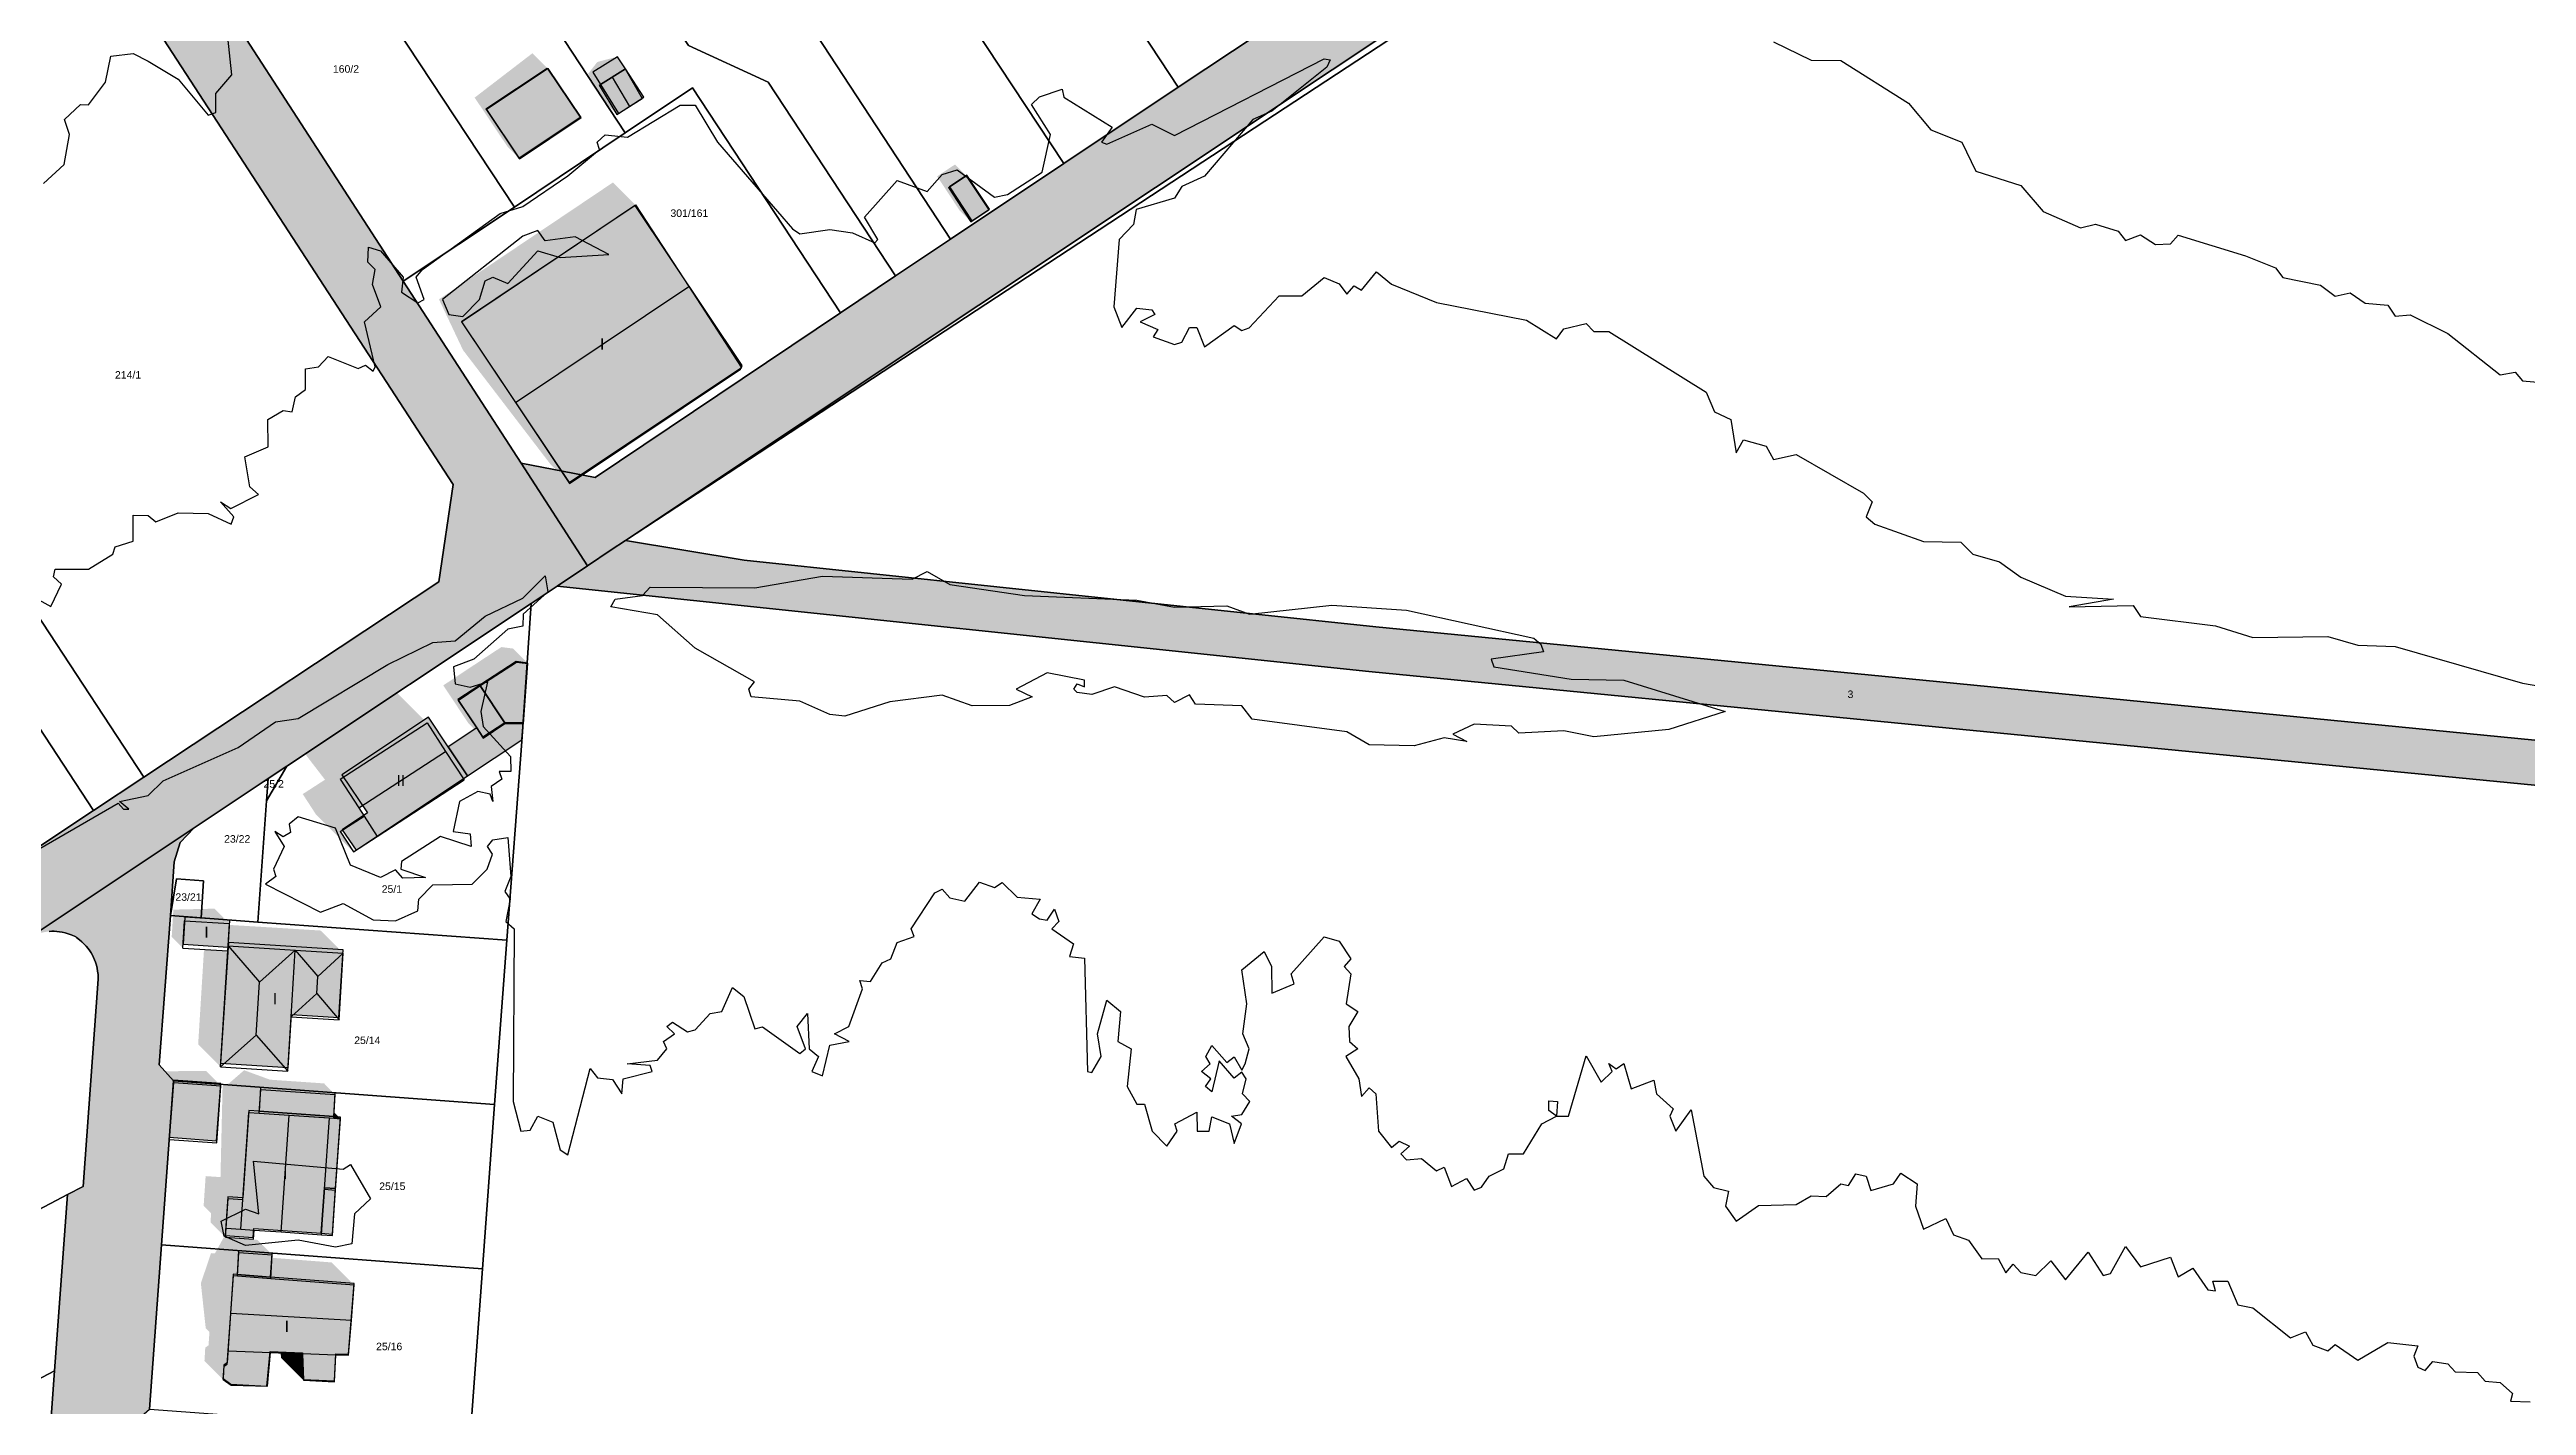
# Model space of a CAD drawing. Header units: millimetres. Extents: x 238 to 3518, y -74 to 2735.
# Drawn here: x 2034.3 to 2364.9, y 1107.6 to 1288.6 of the extents above; entities that cross this region are included whole.
import ezdxf
from ezdxf.enums import TextEntityAlignment as Align

# ---------------------------------------------------------------- set-up
doc = ezdxf.new("R2010")
doc.units = ezdxf.units.MM
for name, color, linetype in [('LP_Flurstueck_bez', 7, 'Continuous'), ('LP_Flurstuecke', 8, 'Continuous'), ('LP_Gebaeude_Dachaufsicht', 9, 'Continuous'), ('LP_Gebaeude_Dachschatten', 253, 'Continuous'), ('LP_Gebaeude_F', 254, 'Continuous'), ('LP_Gebaeude_Geschosszahl', 7, 'Continuous'), ('LP_Gebaeude_Schatten', 7, 'Continuous'), ('LP_Gebaeude_U', 7, 'Continuous'), ('LP_Topographie_Hoehenlinien', 8, 'Continuous'), ('LP_Verkehr_Strassen', 9, 'Continuous'), ('LP_Verkehr_Wege_Plaetze', 252, 'Continuous')]:
    doc.layers.add(name, color=color, linetype=linetype)
doc.styles.get("Standard").update_dxf_attribs({"font": 'arial.ttf'})

msp = doc.modelspace()

# ---------------------------------------------------------------- hatches: boundary and pattern name
at = {"layer": 'LP_Gebaeude_Dachschatten'}
for points in [[(2107.68, 1283.82), (2110.04, 1279.89), (2111.72, 1280.98), (2109.41, 1284.91)], [(2119.61, 1256.96), (2112.51, 1267.84), (2089.28, 1252.24), (2096.49, 1241.46)], [(2084.68, 1198.72), (2073.09, 1191.19), (2075.56, 1187.38), (2087.16, 1194.91)], [(2061.89, 1157.07), (2062.33, 1164.14), (2058.13, 1168.96), (2058.09, 1168.31), (2057.13, 1152.81)], [(2062.33, 1164.14), (2067.08, 1168.41), (2058.13, 1168.96)], [(2069.95, 1162.6), (2070.09, 1164.89), (2067.08, 1168.41), (2066.53, 1159.48)], [(2070.09, 1164.89), (2073.5, 1168.01), (2067.08, 1168.41)], [(2059.54, 1128.06), (2059.38, 1124.94), (2063.82, 1124.59), (2064.03, 1127.73)], [(2074.58, 1119.03), (2074.96, 1123.72), (2063.82, 1124.59), (2059.38, 1124.94), (2058.85, 1124.96), (2058.49, 1119.95)]]:
    msp.add_hatch(color=253, dxfattribs=at).paths.add_polyline_path(points)
at = {"layer": 'LP_Gebaeude_F'}
for points in [[(2106.82, 1285.57), (2107.86, 1283.89), (2111.16, 1285.99), (2110.11, 1287.61)], [(2092.64, 1280.57), (2097.01, 1274.01), (2105.24, 1279.51), (2100.87, 1286.06)], [(2107.86, 1283.89), (2110.25, 1280.03), (2113.61, 1282.2), (2111.16, 1285.99)], [(2154.42, 1270.25), (2157.4, 1265.7), (2159.77, 1267.27), (2156.76, 1271.81)], [(2089.29, 1252.24), (2103.64, 1230.81), (2126.64, 1246.16), (2126.75, 1246.43), (2112.47, 1267.76)], [(2091.72, 1203.75), (2095.06, 1198.74), (2097.53, 1198.71), (2098.15, 1206.7), (2096.59, 1206.91)], [(2088.81, 1201.83), (2091.32, 1198.07), (2092.15, 1196.82), (2095.06, 1198.74), (2091.72, 1203.75)], [(2073.32, 1191.79), (2076.72, 1186.7), (2073.37, 1184.47), (2075.2, 1181.73), (2090.1, 1191.66), (2087.52, 1195.52), (2084.87, 1199.48)], [(2087.52, 1195.52), (2090.1, 1191.66), (2097.2, 1196.39), (2097.35, 1196.5), (2097.53, 1198.71), (2095.06, 1198.74), (2092.15, 1196.82), (2091.32, 1198.07)], [(2052.14, 1169.19), (2058.12, 1168.8), (2058.16, 1169.43), (2058.34, 1172.4), (2052.37, 1172.78)], [(2057.12, 1153.31), (2066.15, 1152.73), (2066.61, 1159.81), (2072.91, 1159.4), (2073.5, 1168.43), (2058.16, 1169.43), (2058.12, 1168.8)], [(2050.25, 1143.42), (2056.57, 1142.96), (2057.14, 1150.59), (2050.83, 1151.03)], [(2062.26, 1146.9), (2072.22, 1146.19), (2072.43, 1149.34), (2062.47, 1150.08)], [(2057.75, 1130.3), (2061.48, 1130.03), (2061.57, 1131.24), (2070.57, 1130.61), (2070.98, 1136.69), (2072.47, 1136.59), (2073.12, 1146.12), (2072.22, 1146.19), (2062.26, 1146.9), (2060.88, 1147), (2060.08, 1135.34), (2058.1, 1135.49)], [(2070.57, 1130.61), (2072.06, 1130.51), (2072.47, 1136.59), (2070.98, 1136.69)], [(2059.35, 1125.13), (2063.8, 1124.76), (2064.01, 1127.92), (2059.51, 1128.26)], [(2057.45, 1111.24), (2058.5, 1110.48), (2063.3, 1110.22), (2063.74, 1114.84), (2068.05, 1114.64), (2068.14, 1111.1), (2072.34, 1110.93), (2072.49, 1114.52), (2074.18, 1114.48), (2074.96, 1123.89), (2063.8, 1124.76), (2059.35, 1125.13), (2058.82, 1125.16), (2057.98, 1113.31), (2057.55, 1113.03)]]:
    msp.add_hatch(color=254, dxfattribs=at).paths.add_polyline_path(points)
at = {"layer": 'LP_Gebaeude_Schatten'}
for points in [[(2091.04, 1282.16), (2098.74, 1288.07), (2100.74, 1286.07), (2092.54, 1280.66), (2096.95, 1274.08), (2095.45, 1275.58), (2091.04, 1282.16)], [(2106.18, 1285.32), (2107.41, 1286.91), (2109.63, 1287.5), (2111.13, 1286), (2107.68, 1283.82), (2110.04, 1279.89), (2108.54, 1281.39), (2106.18, 1285.32)], [(2154.28, 1270.16), (2157.28, 1265.6), (2155.78, 1267.1), (2152.78, 1271.66), (2155.16, 1273.23), (2156.66, 1271.73), (2154.28, 1270.16)], [(2089.49, 1248.46), (2086.28, 1255.24), (2109.51, 1270.84), (2112.51, 1267.84), (2089.28, 1252.24), (2096.49, 1241.46), (2103.7, 1230.68), (2101.2, 1233.18), (2089.49, 1248.46)], [(2089.49, 1199.75), (2086.85, 1203.72), (2089.75, 1205.65), (2094.61, 1208.84), (2096.16, 1208.64), (2098.16, 1206.64), (2096.61, 1206.84), (2091.75, 1203.65), (2088.85, 1201.72), (2091.49, 1197.75), (2092.19, 1196.7), (2090.19, 1198.7), (2089.49, 1199.75)], [(2071.06, 1191.14), (2068.56, 1194.38), (2068.09, 1196.19), (2079.68, 1203.72), (2084.68, 1198.72), (2073.09, 1191.19), (2076.27, 1186.28), (2073.09, 1184.22), (2074.85, 1181.51), (2069.85, 1186.51), (2068.09, 1189.22), (2071.06, 1191.14)], [(2052.32, 1172.3), (2052.1, 1168.68), (2050.6, 1170.18), (2050.82, 1173.8), (2056.31, 1173.93), (2058.31, 1171.93), (2052.32, 1172.3)], [(2070.5, 1171.01), (2073.5, 1168.01), (2067.08, 1168.41), (2058.13, 1168.96), (2058.3, 1171.76), (2064.08, 1171.41), (2070.5, 1171.01)], [(2054.91, 1168.5), (2058.09, 1168.31), (2057.13, 1152.81), (2054.13, 1155.81), (2054.91, 1168.5)], [(2049.36, 1152.22), (2055.16, 1152.29), (2057.16, 1150.29), (2050.86, 1150.72), (2050.29, 1143.13), (2048.79, 1144.63), (2049.36, 1152.22)], [(2055.86, 1133.28), (2054.86, 1134.28), (2055.13, 1138.24), (2057.11, 1138.11), (2057.39, 1150.23), (2058.27, 1150.64), (2060.27, 1152.37), (2063.71, 1151.11), (2070.94, 1150.61), (2072.44, 1149.11), (2062.49, 1149.8), (2062.27, 1146.64), (2060.89, 1146.73), (2060.11, 1135.11), (2058.13, 1135.24), (2057.86, 1131.28), (2057.78, 1130.08), (2055.78, 1132.08), (2055.86, 1133.28)], [(2072.23, 1145.96), (2072.28, 1146.75), (2073.12, 1145.9), (2072.23, 1145.96)], [(2064.03, 1127.73), (2059.54, 1128.06), (2059.38, 1124.94), (2058.85, 1124.96), (2058.49, 1119.95), (2058.14, 1114.93), (2058.01, 1113.16), (2057.58, 1112.86), (2057.47, 1111.08), (2054.97, 1113.58), (2055.08, 1115.36), (2055.51, 1115.66), (2055.64, 1117.43), (2055.14, 1117.93), (2054.49, 1123.95), (2055.85, 1127.96), (2056.38, 1127.94), (2057.54, 1130.06), (2062.03, 1129.73), (2064.03, 1127.73)], [(2074.96, 1123.72), (2063.82, 1124.59), (2064, 1127.34), (2071.96, 1126.72), (2074.96, 1123.72)], [(2065.16, 1114.66), (2068.07, 1114.52), (2068.17, 1111), (2065.17, 1114), (2065.16, 1114.66)]]:
    msp.add_hatch(color=7, dxfattribs=at).paths.add_polyline_path(points)
at = {"layer": 'LP_Verkehr_Strassen'}
for points in [[(1766.73, 993.77), (1797.22, 1014.06), (1825.09, 1032.54), (1829.38, 1035.45), (1833.39, 1038.03), (1850.26, 1049.37), (1875.64, 1066.27), (1894.05, 1078.52), (1912.49, 1090.79), (1930.66, 1102.89), (1952.09, 1117.16), (1962.48, 1124.1), (1971.01, 1129.75), (2000.08, 1149.09), (2020.84, 1162.92), (2031.42, 1169.96), (2053.58, 1184.71), (2063.48, 1191.3), (2065.98, 1192.96), (2098.6, 1214.67), (2102.07, 1216.98), (2106.09, 1219.68), (2097.25, 1233.36), (2081.5, 1257.66), (2057.37, 1294.86), (2049.74, 1306.57), (2047.47, 1304.83), (2042.36, 1300.93), (2088.16, 1230.54), (2086.26, 1217.53), (2046.86, 1191.47), (2040.14, 1187.03), (2027.94, 1178.89), (2015.77, 1170.77), (1996.96, 1158.24), (1976.89, 1144.87), (1961.73, 1134.76), (1951.23, 1127.78), (1940.38, 1120.55), (1923.09, 1109.06), (1904.1, 1096.43), (1883.83, 1082.9), (1873.29, 1075.82), (1863.33, 1069.21), (1853.26, 1062.5), (1844.02, 1056.35), (1832.79, 1048.86), (1823.12, 1042.42), (1812.65, 1035.46), (1804.45, 1030), (1798.96, 1026.35), (1795.79, 1024.24), (1795.35, 1023.94), (1795.75, 1023.37), (1773.19, 1008.89)], [(1760.9, 912.83), (1760.96, 913.33), (1761.01, 913.56), (1761.11, 913.96), (1761.23, 914.33), (1761.37, 914.67), (1761.52, 914.99), (1761.67, 915.29), (1761.84, 915.58), (1762.04, 915.87), (1762.26, 916.17), (1762.51, 916.47), (1762.79, 916.77), (1762.96, 916.93), (1763.1, 917.05), (1763.42, 917.3), (1763.75, 917.51), (1764.07, 917.7), (1764.39, 917.85), (1764.7, 917.98), (1764.99, 918.09), (1765.3, 918.18), (1765.62, 918.26), (1765.97, 918.32), (1766.34, 918.37), (1766.73, 918.39), (1767.14, 918.39), (1767.32, 918.38), (1775.68, 917.76), (1776.04, 917.74), (1776.54, 917.73), (1777.02, 917.73), (1777.49, 917.76), (1777.95, 917.8), (1778.43, 917.85), (1778.92, 917.93), (1779.28, 918), (1779.63, 918.08), (1780.12, 918.2), (1780.58, 918.34), (1781.02, 918.49), (1781.45, 918.65), (1781.89, 918.84), (1782.35, 919.05), (1782.67, 919.22), (1808.32, 932.7), (1826.54, 942.28), (1846.31, 952.67), (1868.28, 964.22), (1895.47, 978.51), (1922.67, 992.81), (1945.54, 1004.83), (1968.42, 1016.86), (1979.87, 1022.88), (1991.31, 1028.88), (1991.18, 1027.11), (1992.06, 1027.57), (2011.67, 1037.88), (2032.18, 1048.66), (2049.78, 1057.91), (2053.67, 1057.57), (2055.67, 1084.5), (2044.04, 1085.36), (2045.49, 1105.29), (2047.63, 1107.14), (2049.22, 1129.06), (2050.82, 1150.97), (2048.93, 1153.11), (2050.43, 1173.01), (2050.94, 1180.19), (2051.72, 1182.76), (2053.58, 1184.71), (2031.42, 1169.96), (2031.59, 1170.06), (2032, 1170.28), (2032.4, 1170.45), (2032.8, 1170.6), (2033.18, 1170.71), (2033.55, 1170.79), (2033.91, 1170.85), (2034.25, 1170.89), (2034.58, 1170.91), (2034.9, 1170.91), (2035.25, 1170.89), (2035.61, 1170.85), (2035.98, 1170.79), (2036.37, 1170.7), (2036.78, 1170.58), (2037.19, 1170.43), (2037.61, 1170.24), (2037.78, 1170.15), (2037.91, 1170.07), (2038.28, 1169.79), (2038.62, 1169.5), (2038.93, 1169.21), (2039.2, 1168.91), (2039.44, 1168.61), (2039.66, 1168.31), (2039.84, 1168.02), (2040.01, 1167.73), (2040.16, 1167.43), (2040.3, 1167.11), (2040.43, 1166.77), (2040.54, 1166.4), (2040.64, 1166.01), (2040.71, 1165.59), (2040.76, 1165.15), (2040.78, 1164.68), (2040.78, 1164.53), (2038.76, 1136.87), (2036.69, 1135.78), (2034.97, 1112.24), (2033.26, 1088.75), (2035.18, 1087.83), (2033.31, 1062.29), (2030.43, 1057.9), (2014.75, 1049.65), (2012.51, 1048.47), (1991.94, 1037.65), (1970.33, 1026.29), (1951.54, 1016.42), (1923.31, 1001.59), (1905.38, 992.18), (1887.16, 982.61), (1868.92, 973.02), (1843.83, 959.85), (1827.14, 951.06), (1823.19, 949), (1791.37, 932.32), (1783.11, 927.95), (1783.02, 927.91), (1782.57, 927.71), (1782.12, 927.53), (1781.69, 927.37), (1781.25, 927.23), (1780.78, 927.09), (1780.3, 926.98), (1780.21, 926.96), (1780.13, 926.94), (1779.64, 926.85), (1779.16, 926.79), (1778.7, 926.74), (1778.24, 926.71), (1777.76, 926.69), (1777.26, 926.7), (1777.18, 926.7), (1767.97, 927.36), (1767.79, 927.37), (1767.38, 927.43), (1767, 927.51), (1766.64, 927.6), (1766.31, 927.72), (1765.99, 927.84), (1765.71, 927.98), (1765.43, 928.13), (1765.14, 928.3), (1764.85, 928.5), (1764.56, 928.73), (1764.26, 928.99), (1763.98, 929.28), (1763.86, 929.41), (1763.74, 929.55), (1763.49, 929.88), (1763.28, 930.2), (1763.09, 930.52), (1762.94, 930.84), (1762.81, 931.15), (1762.7, 931.45), (1762.61, 931.75), (1762.53, 932.08), (1762.46, 932.43), (1762.42, 932.79), (1762.39, 933.18), (1762.4, 933.59), (1762.41, 933.77), (1761.98, 927.79)]]:
    msp.add_hatch(color=9, dxfattribs=at).paths.add_polyline_path(points)
at = {"layer": 'LP_Verkehr_Wege_Plaetze'}
for points in [[(2097.25, 1233.36), (2106.09, 1219.68), (2109.26, 1221.8), (2111.19, 1223.07), (2347.02, 1380.12), (2338.45, 1378.88), (2333.29, 1378.13), (2324.93, 1376.92), (2291.77, 1354.8), (2272.71, 1342.08), (2268.01, 1338.94), (2267.47, 1338.61), (2253.21, 1329.09), (2237.78, 1318.78), (2224.57, 1309.96), (2203.14, 1295.67), (2184.94, 1283.54), (2169.7, 1273.37), (2154.57, 1263.28), (2147.21, 1258.36), (2139.86, 1253.45), (2107.11, 1231.45)], [(2102.07, 1216.98), (2210.42, 1205.56), (2284.24, 1198.38), (2367.85, 1190.25), (2393.57, 1187.22), (2459.11, 1179.49), (2480.44, 1175.67), (2488.78, 1173.6), (2497.29, 1170.26), (2502.78, 1167.17), (2507.13, 1162.84), (2509.81, 1157.7), (2510.85, 1151.94), (2512.75, 1170.78), (2500.26, 1175.99), (2490.63, 1179.32), (2481.94, 1181.46), (2459.74, 1185.46), (2368.34, 1196.21), (2284.36, 1204.41), (2211.36, 1211.54), (2127.02, 1220.44), (2111.19, 1223.07), (2109.26, 1221.8), (2106.09, 1219.68)]]:
    msp.add_hatch(color=252, dxfattribs=at).paths.add_polyline_path(points)

# ---------------------------------------------------------------- linework, layer by layer
at = {"layer": 'LP_Flurstuecke', "color": 8}
for points in [[(2111.19, 1223.07), (2127.02, 1220.44), (2211.36, 1211.54), (2284.36, 1204.41), (2368.34, 1196.21), (2459.74, 1185.46), (2481.94, 1181.46), (2490.63, 1179.32), (2500.26, 1175.99), (2512.75, 1170.78), (2532.27, 1442.96), (2453.98, 1450), (2443.46, 1443.02), (2350.52, 1380.04)], [(2097.25, 1233.36), (2106.09, 1219.68), (2109.26, 1221.8), (2111.19, 1223.07), (2347.02, 1380.12), (2338.45, 1378.88), (2333.29, 1378.13), (2324.93, 1376.92), (2291.77, 1354.8), (2272.71, 1342.08), (2268.01, 1338.94), (2267.47, 1338.61), (2253.21, 1329.09), (2237.78, 1318.78), (2224.57, 1309.96), (2203.14, 1295.67), (2184.94, 1283.54), (2169.7, 1273.37), (2154.57, 1263.28), (2147.21, 1258.36), (2139.86, 1253.45), (2107.11, 1231.45)], [(2111.19, 1223.07), (2350.52, 1380.04), (2349.39, 1381.72), (2347.02, 1380.12)], [(2149.49, 1337.4), (2184.94, 1283.54), (2203.14, 1295.67), (2172.3, 1342.66)], [(2130.33, 1332.98), (2169.7, 1273.37), (2184.94, 1283.54), (2149.49, 1337.4)], [(2111.55, 1328.65), (2124.54, 1309.09), (2124.58, 1309.02), (2127.69, 1304.3), (2154.57, 1263.28), (2169.7, 1273.37), (2130.33, 1332.98)], [(2095.87, 1325.04), (2102.25, 1315.38), (2108.03, 1306.6), (2119.57, 1289.12), (2130.21, 1284.22), (2147.21, 1258.36), (2154.57, 1263.28), (2127.69, 1304.3), (2124.58, 1309.02), (2124.54, 1309.09), (2111.55, 1328.65)], [(2081.88, 1321.83), (2100.05, 1294.3), (2111.14, 1277.46), (2120.1, 1283.46), (2139.86, 1253.45), (2147.21, 1258.36), (2130.21, 1284.22), (2119.57, 1289.12), (2108.03, 1306.6), (2102.25, 1315.38), (2095.87, 1325.04)], [(2063.33, 1317.56), (2075.51, 1299.1), (2080.51, 1291.52), (2096.34, 1267.55), (2111.14, 1277.46), (2100.05, 1294.3), (2081.88, 1321.83)], [(2049.74, 1306.57), (2057.37, 1294.86), (2081.5, 1257.66), (2096.34, 1267.55), (2080.51, 1291.52), (2075.51, 1299.1), (2063.33, 1317.56), (2053.28, 1315.25)], [(1997.38, 1266.84), (2046.86, 1191.47), (2086.26, 1217.53), (2088.16, 1230.54), (2042.36, 1300.93), (2031.56, 1300.5)], [(2081.5, 1257.66), (2097.25, 1233.36), (2107.11, 1231.45), (2139.86, 1253.45), (2120.1, 1283.46), (2111.14, 1277.46), (2096.34, 1267.55)], [(1991.58, 1261.13), (2008.32, 1235.58), (2011.02, 1231.46), (2014.99, 1225.4), (2040.14, 1187.03), (2046.86, 1191.47), (1997.38, 1266.84)], [(1980.84, 1250.78), (1993.78, 1231.03), (1996.74, 1226.52), (2002.97, 1217), (2027.94, 1178.89), (2040.14, 1187.03), (2014.99, 1225.4), (2011.02, 1231.46), (2008.32, 1235.58), (1991.58, 1261.13)], [(2062.08, 1172.15), (2095.32, 1169.71), (2097.33, 1196.24), (2098.6, 1214.67), (2065.98, 1192.96), (2063.26, 1188.31)], [(2050.43, 1173.01), (2051.23, 1177.89), (2054.85, 1177.65), (2054.52, 1172.71), (2062.08, 1172.15), (2063.26, 1188.31), (2063.48, 1191.3), (2053.58, 1184.71), (2051.72, 1182.76), (2050.94, 1180.19)], [(2063.26, 1188.31), (2065.98, 1192.96), (2063.48, 1191.3)], [(2050.43, 1173.01), (2054.52, 1172.71), (2054.85, 1177.65), (2051.23, 1177.89)], [(2048.93, 1153.11), (2050.82, 1150.97), (2093.7, 1147.8), (2095.32, 1169.71), (2062.08, 1172.15), (2054.52, 1172.71), (2050.43, 1173.01)], [(2049.22, 1129.06), (2092.09, 1125.88), (2093.7, 1147.8), (2050.82, 1150.97)], [(1995.89, 1091.67), (2034.97, 1112.24), (2036.69, 1135.78), (2018.15, 1126.02), (1997.6, 1115.19), (1996.75, 1103.47)], [(2047.63, 1107.14), (2090.49, 1103.97), (2092.09, 1125.88), (2049.22, 1129.06)], [(1994.17, 1068.19), (2014.76, 1079.01), (2033.26, 1088.75), (2034.97, 1112.24), (1995.89, 1091.67), (1995.15, 1081.53)]]:
    msp.add_lwpolyline(points, close=True, dxfattribs=at)
for points in [[(2031.42, 1169.96), (2053.58, 1184.71), (2063.48, 1191.3), (2065.98, 1192.96), (2098.6, 1214.67), (2102.07, 1216.98), (2106.09, 1219.68), (2097.25, 1233.36), (2081.5, 1257.66), (2057.37, 1294.86), (2049.74, 1306.57), (2047.47, 1304.83), (2042.36, 1300.93), (2088.16, 1230.54), (2086.26, 1217.53), (2046.86, 1191.47), (2040.14, 1187.03), (2027.94, 1178.89)], [(2368.34, 1196.21), (2284.36, 1204.41), (2211.36, 1211.54), (2127.02, 1220.44), (2111.19, 1223.07), (2109.26, 1221.8), (2106.09, 1219.68), (2102.07, 1216.98), (2210.42, 1205.56), (2284.24, 1198.38), (2367.85, 1190.25)], [(2367.85, 1190.25), (2284.24, 1198.38), (2210.42, 1205.56), (2102.07, 1216.98), (2098.6, 1214.67), (2097.33, 1196.24), (2095.32, 1169.71), (2093.7, 1147.8), (2092.09, 1125.88), (2090.49, 1103.97), (2088.88, 1082.04), (2087.28, 1060.14), (2085.67, 1038.23), (2084.8, 1026.49), (2073.43, 871.36), (2054.81, 617.21), (2205.2, 606.37), (2351.17, 595.85), (2466.41, 587.54)], [(2032.18, 1048.66), (2049.78, 1057.91), (2053.67, 1057.57), (2055.67, 1084.5), (2044.04, 1085.36), (2045.49, 1105.29), (2047.63, 1107.14), (2049.22, 1129.06), (2050.82, 1150.97), (2048.93, 1153.11), (2050.43, 1173.01), (2050.94, 1180.19), (2051.72, 1182.76), (2053.58, 1184.71), (2031.42, 1169.96)], [(2018.15, 1126.02), (2036.69, 1135.78), (2038.76, 1136.87), (2040.78, 1164.53), (2040.78, 1164.68), (2040.76, 1165.15), (2040.71, 1165.59), (2040.64, 1166.01), (2040.54, 1166.4), (2040.43, 1166.77), (2040.3, 1167.11), (2040.16, 1167.43), (2040.01, 1167.73), (2039.84, 1168.02), (2039.66, 1168.31), (2039.44, 1168.61), (2039.2, 1168.91), (2038.93, 1169.21), (2038.62, 1169.5), (2038.28, 1169.79), (2037.91, 1170.07), (2037.78, 1170.15), (2037.61, 1170.24), (2037.19, 1170.43), (2036.78, 1170.58), (2036.37, 1170.7), (2035.98, 1170.79), (2035.61, 1170.85), (2035.25, 1170.89), (2034.9, 1170.91), (2034.58, 1170.91), (2034.25, 1170.89)], [(2034.25, 1170.89), (2034.58, 1170.91), (2034.9, 1170.91), (2035.25, 1170.89), (2035.61, 1170.85), (2035.98, 1170.79), (2036.37, 1170.7), (2036.78, 1170.58), (2037.19, 1170.43), (2037.61, 1170.24), (2037.78, 1170.15), (2037.91, 1170.07), (2038.28, 1169.79), (2038.62, 1169.5), (2038.93, 1169.21), (2039.2, 1168.91), (2039.44, 1168.61), (2039.66, 1168.31), (2039.84, 1168.02), (2040.01, 1167.73), (2040.16, 1167.43), (2040.3, 1167.11), (2040.43, 1166.77), (2040.54, 1166.4), (2040.64, 1166.01), (2040.71, 1165.59), (2040.76, 1165.15), (2040.78, 1164.68), (2040.78, 1164.53), (2038.76, 1136.87), (2036.69, 1135.78), (2034.97, 1112.24), (2033.26, 1088.75)]]:
    msp.add_lwpolyline(points, dxfattribs=at)
at = {"layer": 'LP_Gebaeude_Dachaufsicht', "color": 9}
for p, q in [((2092.54, 1280.66, 79.16), (2100.74, 1286.07, 79.16)), ((2100.74, 1286.07, 79.16), (2105.13, 1279.55, 79.16)), ((2107.68, 1283.82, 79.23), (2109.41, 1284.91, 79.61)), ((2107.68, 1283.82, 79.23), (2110.04, 1279.89, 79.23)), ((2109.41, 1284.91, 79.61), (2111.13, 1286, 79.23)), ((2109.41, 1284.91, 79.61), (2111.72, 1280.98, 79.61)), ((2111.13, 1286, 79.23), (2113.4, 1282.06, 79.23)), ((2092.54, 1280.66, 79.16), (2096.95, 1274.08, 79.16)), ((2110.04, 1279.89, 79.23), (2111.72, 1280.98, 79.61)), ((2111.72, 1280.98, 79.61), (2113.4, 1282.06, 79.23)), ((2096.95, 1274.08, 79.16), (2105.13, 1279.55, 79.16)), ((2154.28, 1270.16, 79.22), (2156.66, 1271.73, 79.22)), ((2154.28, 1270.16, 79.22), (2157.28, 1265.6, 79.22)), ((2156.66, 1271.73, 79.22), (2159.66, 1267.17, 79.22)), ((2089.28, 1252.24, 81.37), (2112.51, 1267.84, 81.37)), ((2112.51, 1267.84, 81.37), (2119.61, 1256.96, 86.78)), ((2157.28, 1265.6, 79.22), (2159.66, 1267.17, 79.22)), ((2096.49, 1241.46, 86.78), (2119.61, 1256.96, 86.78)), ((2119.61, 1256.96, 86.78), (2126.61, 1246.21, 81.44)), ((2089.28, 1252.24, 81.37), (2096.49, 1241.46, 86.78)), ((2103.7, 1230.68, 81.37), (2126.51, 1245.94, 81.37)), ((2126.51, 1245.94, 81.37), (2126.61, 1246.21, 81.44)), ((2096.49, 1241.46, 86.78), (2103.7, 1230.68, 81.37)), ((2088.85, 1201.72, 80.63), (2091.75, 1203.65, 80.63)), ((2091.75, 1203.65, 80.63), (2096.61, 1206.84, 80.63)), ((2091.75, 1203.65, 80.63), (2095.09, 1198.63, 80.63)), ((2096.61, 1206.84, 80.63), (2098.16, 1206.64, 80.63)), ((2097.55, 1198.61, 80.63), (2098.16, 1206.64, 80.63)), ((2088.85, 1201.72, 80.63), (2091.49, 1197.75, 80.63)), ((2073.09, 1191.19, 85.01), (2084.68, 1198.72, 85.01)), ((2084.68, 1198.72, 85.01), (2087.16, 1194.91, 87.86)), ((2091.49, 1197.75, 80.63), (2092.19, 1196.7, 80.63)), ((2092.19, 1196.7, 80.63), (2095.09, 1198.63, 80.63)), ((2095.09, 1198.63, 80.63), (2097.55, 1198.61, 80.63)), ((2075.56, 1187.38, 87.86), (2087.16, 1194.91, 87.86)), ((2087.16, 1194.91, 87.86), (2089.63, 1191.11, 85.01)), ((2073.09, 1191.19, 85.01), (2075.56, 1187.38, 87.86)), ((2078.03, 1183.58, 85.01), (2089.63, 1191.11, 85.01)), ((2075.56, 1187.38, 87.86), (2078.03, 1183.58, 85.01)), ((2073.09, 1184.22, 85.01), (2076.27, 1186.28, 85.01)), ((2073.09, 1184.22, 85.01), (2074.85, 1181.51, 85.01)), ((2076.27, 1186.28, 85.01), (2078.03, 1183.58, 85.01)), ((2074.85, 1181.51, 85.01), (2078.03, 1183.58, 85.01)), ((2052.1, 1168.68, 80.78), (2052.32, 1172.3, 80.78)), ((2052.32, 1172.3, 80.78), (2058.31, 1171.93, 80.78)), ((2058.13, 1168.96, 80.78), (2058.31, 1171.93, 80.78)), ((2052.1, 1168.68, 80.78), (2058.09, 1168.31, 80.78)), ((2057.13, 1152.81, 82.4), (2058.09, 1168.31, 82.4)), ((2058.09, 1168.31, 82.4), (2058.13, 1168.96, 82.4)), ((2058.09, 1168.31, 80.78), (2058.13, 1168.96, 80.78)), ((2058.13, 1168.96, 82.4), (2062.33, 1164.14, 85.92)), ((2058.13, 1168.96, 82.4), (2067.08, 1168.41, 82.4)), ((2062.33, 1164.14, 85.92), (2067.08, 1168.41, 82.4)), ((2066.53, 1159.48, 82.4), (2067.08, 1168.41, 82.4)), ((2066.53, 1159.48, 82.34), (2067.08, 1168.41, 82.34)), ((2067.08, 1168.41, 82.34), (2070.09, 1164.89, 85.01)), ((2067.08, 1168.41, 82.34), (2073.5, 1168.01, 82.34)), ((2070.09, 1164.89, 85.01), (2073.5, 1168.01, 82.34)), ((2072.96, 1159.09, 82.34), (2073.5, 1168.01, 82.34)), ((2061.89, 1157.07, 85.92), (2062.33, 1164.14, 85.92)), ((2069.95, 1162.6, 85.01), (2070.09, 1164.89, 85.01)), ((2066.53, 1159.48, 82.34), (2069.95, 1162.6, 85.01)), ((2069.95, 1162.6, 85.01), (2072.96, 1159.09, 82.34)), ((2066.09, 1152.26, 82.4), (2066.53, 1159.48, 82.4)), ((2066.53, 1159.48, 82.34), (2072.96, 1159.09, 82.34)), ((2057.13, 1152.81, 82.4), (2061.89, 1157.07, 85.92)), ((2061.89, 1157.07, 85.92), (2066.09, 1152.26, 82.4)), ((2050.29, 1143.13, 80.92), (2050.86, 1150.72, 80.92)), ((2050.86, 1150.72, 80.92), (2057.16, 1150.29, 80.92)), ((2057.13, 1152.81, 82.4), (2066.09, 1152.26, 82.4)), ((2056.6, 1142.68, 80.92), (2057.16, 1150.29, 80.92)), ((2062.27, 1146.64, 80.47), (2062.49, 1149.8, 80.47)), ((2062.49, 1149.8, 80.47), (2072.44, 1149.11, 80.47)), ((2072.23, 1145.96, 80.47), (2072.44, 1149.11, 80.47)), ((2060.11, 1135.11, 83.05), (2060.89, 1146.73, 83.05)), ((2060.89, 1146.73, 83.05), (2062.27, 1146.64, 84.09)), ((2062.27, 1146.64, 80.47), (2072.23, 1145.96, 80.47)), ((2062.27, 1146.64, 84.09), (2066.27, 1146.37, 87.11)), ((2065.21, 1130.79, 87.11), (2066.27, 1146.37, 87.11)), ((2066.27, 1146.37, 87.11), (2071.64, 1146, 83.05)), ((2070.99, 1136.48, 83.05), (2071.64, 1146, 83.05)), ((2071.64, 1146, 83.05), (2072.23, 1145.96, 83.05)), ((2072.23, 1145.96, 83.05), (2073.12, 1145.9, 83.05)), ((2072.48, 1136.38, 83.05), (2073.12, 1145.9, 83.05)), ((2050.29, 1143.13, 80.92), (2056.6, 1142.68, 80.92)), ((2057.86, 1131.28, 83.05), (2058.13, 1135.24, 83.05)), ((2058.13, 1135.24, 83.05), (2060.11, 1135.11, 83.05)), ((2059.84, 1131.15, 83.05), (2060.11, 1135.11, 83.05)), ((2070.58, 1130.42, 83.05), (2070.99, 1136.48, 83.05)), ((2070.58, 1130.42, 82.8), (2070.99, 1136.48, 82.8)), ((2070.99, 1136.48, 82.8), (2072.48, 1136.38, 82.8)), ((2070.99, 1136.48, 83.05), (2072.48, 1136.38, 83.05)), ((2072.07, 1130.32, 82.8), (2072.48, 1136.38, 82.8)), ((2057.78, 1130.08, 81.87), (2057.86, 1131.28, 81.87)), ((2057.86, 1131.28, 81.87), (2059.84, 1131.15, 81.87)), ((2057.86, 1131.28, 83.05), (2059.84, 1131.15, 83.05)), ((2059.84, 1131.15, 81.87), (2061.59, 1131.03, 81.87)), ((2059.84, 1131.15, 83.05), (2061.59, 1131.03, 84.38)), ((2061.51, 1129.82, 81.87), (2061.59, 1131.03, 81.87)), ((2061.59, 1131.03, 84.38), (2065.21, 1130.79, 87.11)), ((2057.78, 1130.08, 81.87), (2061.51, 1129.82, 81.87)), ((2059.38, 1124.94, 82.81), (2059.54, 1128.06, 81.58)), ((2059.54, 1128.06, 81.58), (2064.03, 1127.73, 81.58)), ((2063.82, 1124.59, 82.82), (2064.03, 1127.73, 81.58)), ((2065.21, 1130.79, 87.11), (2070.58, 1130.42, 83.05)), ((2070.58, 1130.42, 82.8), (2072.07, 1130.32, 82.8)), ((2058.49, 1119.95, 84.42), (2058.85, 1124.96, 82.92)), ((2058.85, 1124.96, 82.92), (2059.38, 1124.94, 82.91)), ((2059.38, 1124.94, 82.91), (2063.82, 1124.59, 82.91)), ((2059.38, 1124.94, 82.81), (2063.82, 1124.59, 82.82)), ((2063.82, 1124.59, 82.91), (2074.96, 1123.72, 82.92)), ((2074.58, 1119.03, 84.42), (2074.96, 1123.72, 82.92)), ((2058.14, 1114.93, 82.92), (2058.49, 1119.95, 84.42)), ((2058.49, 1119.95, 84.42), (2074.58, 1119.03, 84.42)), ((2074.19, 1114.35, 82.92), (2074.58, 1119.03, 84.42)), ((2058.01, 1113.16, 82.44), (2058.14, 1114.93, 82.44)), ((2058.14, 1114.93, 82.92), (2063.79, 1114.72, 82.92)), ((2058.14, 1114.93, 82.44), (2063.79, 1114.72, 82.44)), ((2063.38, 1110.19, 82.44), (2063.79, 1114.72, 82.44)), ((2063.79, 1114.72, 82.92), (2068.07, 1114.52, 82.9)), ((2068.07, 1114.57, 82.92), (2068.07, 1114.52, 82.92)), ((2068.07, 1114.57, 82.92), (2072.5, 1114.41, 82.92)), ((2068.07, 1114.57, 82.92), (2068.07, 1114.52, 82.9)), ((2068.07, 1114.52, 82.92), (2068.17, 1111, 82.92)), ((2072.35, 1110.81, 82.92), (2072.5, 1114.39, 82.92)), ((2072.5, 1114.39, 82.92), (2072.5, 1114.41, 82.92)), ((2072.5, 1114.39, 82.91), (2072.5, 1114.41, 82.92)), ((2072.5, 1114.39, 82.91), (2074.19, 1114.35, 82.92)), ((2057.47, 1111.08, 82.44), (2057.58, 1112.86, 82.44)), ((2057.47, 1111.08, 82.44), (2058.53, 1110.34, 82.44)), ((2057.58, 1112.86, 82.44), (2058.01, 1113.16, 82.44)), ((2058.53, 1110.34, 82.44), (2063.38, 1110.19, 82.44)), ((2068.17, 1111, 82.92), (2072.35, 1110.81, 82.92))]:
    msp.add_line(p, q, dxfattribs=at)
at = {"layer": 'LP_Gebaeude_U', "color": 7}
for points in [[(2106.82, 1285.57), (2107.86, 1283.89), (2111.16, 1285.99), (2110.11, 1287.61)], [(2092.64, 1280.57), (2097.01, 1274.01), (2105.24, 1279.51), (2100.87, 1286.06)], [(2107.86, 1283.89), (2110.25, 1280.03), (2113.61, 1282.2), (2111.16, 1285.99)], [(2154.42, 1270.25), (2157.4, 1265.7), (2159.77, 1267.27), (2156.76, 1271.81)], [(2089.29, 1252.24), (2103.64, 1230.81), (2126.64, 1246.16), (2126.75, 1246.43), (2112.47, 1267.76)], [(2091.72, 1203.75), (2095.06, 1198.74), (2097.53, 1198.71), (2098.15, 1206.7), (2096.59, 1206.91)], [(2088.81, 1201.83), (2091.32, 1198.07), (2092.15, 1196.82), (2095.06, 1198.74), (2091.72, 1203.75)], [(2073.32, 1191.79), (2076.72, 1186.7), (2073.37, 1184.47), (2075.2, 1181.73), (2090.1, 1191.66), (2087.52, 1195.52), (2084.87, 1199.48)], [(2087.52, 1195.52), (2090.1, 1191.66), (2097.2, 1196.39), (2097.35, 1196.5), (2097.53, 1198.71), (2095.06, 1198.74), (2092.15, 1196.82), (2091.32, 1198.07)], [(2052.14, 1169.19), (2058.12, 1168.8), (2058.16, 1169.43), (2058.34, 1172.4), (2052.37, 1172.78)], [(2057.12, 1153.31), (2066.15, 1152.73), (2066.61, 1159.81), (2072.91, 1159.4), (2073.5, 1168.43), (2058.16, 1169.43), (2058.12, 1168.8)], [(2050.25, 1143.42), (2056.57, 1142.96), (2057.14, 1150.59), (2050.83, 1151.03)], [(2062.26, 1146.9), (2072.22, 1146.19), (2072.43, 1149.34), (2062.47, 1150.08)], [(2057.75, 1130.3), (2061.48, 1130.03), (2061.57, 1131.24), (2070.57, 1130.61), (2070.98, 1136.69), (2072.47, 1136.59), (2073.12, 1146.12), (2072.22, 1146.19), (2062.26, 1146.9), (2060.88, 1147), (2060.08, 1135.34), (2058.1, 1135.49)], [(2070.57, 1130.61), (2072.06, 1130.51), (2072.47, 1136.59), (2070.98, 1136.69)], [(2059.35, 1125.13), (2063.8, 1124.76), (2064.01, 1127.92), (2059.51, 1128.26)], [(2057.45, 1111.24), (2058.5, 1110.48), (2063.3, 1110.22), (2063.74, 1114.84), (2068.05, 1114.64), (2068.14, 1111.1), (2072.34, 1110.93), (2072.49, 1114.52), (2074.18, 1114.48), (2074.96, 1123.89), (2063.8, 1124.76), (2059.35, 1125.13), (2058.82, 1125.16), (2057.98, 1113.31), (2057.55, 1113.03)]]:
    msp.add_lwpolyline(points, close=True, dxfattribs=at)
at = {"layer": 'LP_Topographie_Hoehenlinien', "color": 8}
for points in [[(2033.47, 1270.68), (2036.22, 1273.22), (2036.97, 1277.22), (2036.29, 1279.22), (2038.43, 1281.22), (2039.47, 1281.2), (2041.78, 1284.22), (2042.47, 1287.67), (2045.47, 1288.06), (2047.47, 1287.03), (2051.47, 1284.61), (2055.47, 1279.82), (2056.47, 1280.18), (2056.47, 1282.71), (2058.63, 1285.22), (2058.09, 1290.22)], [(2264.44, 1289.6), (2269.44, 1287.17), (2273.44, 1287.09), (2282.44, 1281.42), (2285.44, 1277.88), (2289.58, 1276.22), (2291.44, 1272.35), (2297.44, 1270.44), (2300.44, 1266.95), (2305.43, 1264.77), (2307.43, 1265.29), (2310.43, 1264.32), (2311.43, 1263.08), (2313.43, 1263.86), (2315.43, 1262.56), (2317.43, 1262.66), (2318.43, 1263.79), (2327.43, 1261.04), (2331.43, 1259.45), (2332.43, 1258.14), (2337.43, 1257.15), (2339.43, 1255.66), (2341.43, 1256.12), (2343.43, 1254.73), (2346.43, 1254.48), (2347.43, 1253), (2349.43, 1253.17), (2354.43, 1250.7), (2361.43, 1245.18), (2363.43, 1245.52), (2364.43, 1244.38), (2367.43, 1244.11)], [(2030.93, 1216.22), (2034.47, 1214.26), (2035.89, 1217.22), (2034.81, 1218.22), (2035.03, 1219.22), (2039.47, 1219.23), (2042.74, 1221.22), (2043.04, 1222.22), (2045.47, 1222.99), (2045.47, 1226.43), (2047.47, 1226.39), (2048.47, 1225.53), (2051.47, 1226.74), (2055.47, 1226.67), (2058.54, 1225.22), (2058.88, 1226.22), (2057.13, 1228.22), (2058.47, 1227.34), (2062.17, 1229.22), (2061.01, 1230.22), (2060.34, 1234.22), (2063.47, 1235.54), (2063.43, 1239.22), (2065.47, 1240.41), (2066.67, 1240.22), (2067.11, 1242.22), (2068.47, 1243.22), (2068.47, 1245.95), (2070.2, 1246.22), (2071.47, 1247.6), (2075.47, 1246.02), (2076.47, 1246.46), (2077.47, 1245.64), (2077.76, 1246.22), (2076.33, 1252.22), (2078.52, 1254.22), (2077.39, 1257.22), (2077.75, 1259.22), (2076.79, 1260.22), (2076.86, 1262.22), (2078.47, 1261.73), (2081.48, 1258.22), (2081.26, 1256.22), (2083.47, 1254.76), (2084.3, 1255.22), (2083.22, 1258.22), (2084.06, 1259.22), (2094.46, 1266.69), (2097.46, 1267.63), (2103.46, 1271.71), (2107.71, 1275.22), (2107.41, 1276.22), (2108.46, 1277.19), (2111.46, 1276.88), (2118.46, 1281.16), (2120.46, 1281.17), (2123.46, 1276.23), (2133.46, 1264.64), (2134.46, 1263.96), (2138.46, 1264.58), (2141.46, 1264.12), (2144.46, 1262.79), (2144.85, 1263.22), (2143.09, 1266.22), (2147.46, 1271.08), (2151.46, 1269.61), (2153.46, 1271.92), (2155.46, 1272.54), (2160.45, 1268.89), (2162.17, 1269.22), (2166.79, 1272.22), (2167.89, 1277.22), (2165.38, 1281.22), (2166.45, 1282.28), (2169.45, 1283.29), (2169.68, 1282.22), (2176.16, 1278.22), (2174.72, 1276.22), (2175.45, 1275.94), (2181.45, 1278.61), (2184.45, 1277.09), (2204.45, 1287.35), (2205.24, 1287.22), (2204.79, 1286.22), (2197.45, 1280.35), (2194.92, 1279.22), (2188.45, 1271.69), (2185.45, 1270.28), (2184.45, 1268.74), (2179.36, 1267.22), (2179, 1265.22), (2177.07, 1263.22), (2176.35, 1254.22), (2177.45, 1251.48), (2179.45, 1254.06), (2181.45, 1253.85), (2181.84, 1253.22), (2179.89, 1252.22), (2182.26, 1251.22), (2181.62, 1250.22), (2184.45, 1249.22), (2185.45, 1249.53), (2186.45, 1251.48), (2187.45, 1251.47), (2188.45, 1248.89), (2192.45, 1251.74), (2193.45, 1251.07), (2194.45, 1251.46), (2198.45, 1255.7), (2201.45, 1255.69), (2204.45, 1258.15), (2206.45, 1257.33), (2207.45, 1255.94), (2208.45, 1257.04), (2209.45, 1256.45), (2211.45, 1258.89), (2213.45, 1257.27), (2219.45, 1254.84), (2231.44, 1252.48), (2235.44, 1249.99), (2236.44, 1251.29), (2239.44, 1252), (2240.44, 1250.94), (2242.44, 1250.93), (2255.44, 1242.87), (2256.55, 1240.22), (2258.72, 1239.22), (2259.44, 1234.77), (2260.44, 1236.49), (2263.44, 1235.65), (2264.44, 1233.89), (2267.44, 1234.54), (2276.44, 1229.39), (2277.61, 1228.22), (2276.81, 1226.22), (2277.97, 1225.22), (2284.44, 1222.93), (2289.44, 1222.82), (2291.02, 1221.22), (2294.6, 1220.22), (2297.44, 1218.18), (2303.43, 1215.63), (2309.82, 1215.22), (2303.89, 1214.22), (2312.43, 1214.38), (2313.43, 1212.94), (2323.43, 1211.69), (2328.43, 1210.13), (2338.43, 1210.23), (2342.43, 1209.08), (2347.43, 1208.93), (2364.43, 1204.04), (2374.43, 1202.27)], [(2089.46, 1252.97), (2091.7, 1255.22), (2092.46, 1257.72), (2093.46, 1258.2), (2095.46, 1257.37), (2099.46, 1261.71), (2102.46, 1260.82), (2108.97, 1261.22), (2104.46, 1263.6), (2100.46, 1263.03), (2099.46, 1264.42), (2097.46, 1263.66), (2086.75, 1255.22), (2087.6, 1253.22), (2089.46, 1252.97)], [(2030.47, 1180.47), (2043.47, 1188.03), (2044.18, 1187.22), (2044.88, 1187.22), (2043.61, 1188.22), (2047.47, 1189.05), (2049.47, 1190.97), (2059.47, 1195.44), (2064.47, 1198.84), (2067.47, 1199.29), (2079.47, 1206.53), (2085.46, 1209.45), (2088.46, 1209.68), (2092.46, 1212.96), (2097.46, 1215.35), (2100.46, 1218.34), (2100.79, 1216.22), (2097.5, 1213.22), (2097.46, 1211.65), (2095.46, 1211.22), (2090.92, 1207.22), (2088.2, 1206.22), (2088.46, 1203.94), (2090.46, 1203.48), (2092.77, 1204.22), (2091.85, 1200.22), (2092.18, 1198.22), (2095.82, 1194.22), (2095.88, 1192.22), (2094.32, 1192.22), (2094.69, 1191.22), (2093.25, 1190.22), (2093.46, 1188.22), (2093.12, 1189.22), (2091.46, 1189.58), (2089, 1188.22), (2088.18, 1184.22), (2090.46, 1183.9), (2090.56, 1182.22), (2086.46, 1183.54), (2081.26, 1180.22), (2081.2, 1179.22), (2084.46, 1178.07), (2081.47, 1177.99), (2080.47, 1179.11), (2078.47, 1178.07), (2074.47, 1179.72), (2072.47, 1184.67), (2067.47, 1186.19), (2066.3, 1185.22), (2066.47, 1184.09), (2065.47, 1183.51), (2064.36, 1184.22), (2065.6, 1182.22), (2064.19, 1179.22), (2064.52, 1178.22), (2063.13, 1177.22), (2070.47, 1173.45), (2073.47, 1174.61), (2077.47, 1172.44), (2080.47, 1172.32), (2083.47, 1173.65), (2083.58, 1175.22), (2085.46, 1177.12), (2090.69, 1177.22), (2092.71, 1179.22), (2093.42, 1181.22), (2092.74, 1182.22), (2093.46, 1183.11), (2095.46, 1183.43), (2095.89, 1178.22), (2095.05, 1176.22), (2095.78, 1175.22), (2095.21, 1172.22), (2096.31, 1171.22), (2096.19, 1148.22), (2097.21, 1144.22), (2098.46, 1144.39), (2099.46, 1146.22), (2101.46, 1145.45), (2102.46, 1141.76), (2103.46, 1141.1), (2106.46, 1152.59), (2107.46, 1151.36), (2109.46, 1151.13), (2110.67, 1149.22), (2110.85, 1151.22), (2114.74, 1152.22), (2114.46, 1153.01), (2111.41, 1153.22), (2115.46, 1153.73), (2116.68, 1155.22), (2116.27, 1156.22), (2117.7, 1157.22), (2116.69, 1158.22), (2117.46, 1158.78), (2119.46, 1157.48), (2120.46, 1157.76), (2122.46, 1159.94), (2124.05, 1160.22), (2125.46, 1163.42), (2126.96, 1162.22), (2128.46, 1157.89), (2129.46, 1158.18), (2134.46, 1154.61), (2135.21, 1155.22), (2134.08, 1158.22), (2135.46, 1159.92), (2135.68, 1155.22), (2136.96, 1154.22), (2136.07, 1152.22), (2137.46, 1151.62), (2138.46, 1155.7), (2141.05, 1156.22), (2139.09, 1157.22), (2141, 1158.22), (2142.81, 1163.22), (2142.46, 1164.36), (2143.9, 1164.22), (2145.46, 1166.7), (2146.61, 1167.22), (2147.46, 1169.42), (2149.71, 1170.22), (2149.3, 1171.22), (2152.46, 1176.06), (2153.46, 1176.53), (2154.46, 1175.37), (2156.46, 1174.92), (2158.45, 1177.45), (2160.45, 1176.77), (2161.45, 1177.42), (2163.45, 1175.46), (2166.54, 1175.22), (2165.42, 1173.22), (2166.45, 1172.59), (2167.45, 1172.39), (2168.45, 1173.85), (2169.01, 1172.22), (2168.07, 1171.22), (2170.98, 1169.22), (2170.45, 1167.53), (2172.45, 1167.34), (2172.86, 1152.22), (2173.45, 1152.08), (2174.67, 1154.22), (2174.18, 1157.22), (2175.45, 1161.72), (2177.25, 1160.22), (2176.89, 1156.22), (2178.67, 1155.22), (2178.13, 1150.22), (2179.45, 1147.86), (2180.45, 1147.83), (2181.49, 1144.22), (2183.45, 1142.23), (2184.82, 1144.22), (2184.49, 1145.22), (2187.45, 1146.79), (2187.49, 1144.22), (2189.08, 1144.22), (2189.45, 1146.17), (2191.81, 1145.22), (2192.45, 1142.59), (2193.42, 1145.22), (2192.07, 1146.22), (2193.45, 1146.48), (2194.53, 1148.22), (2193.55, 1149.22), (2194.02, 1151.22), (2193.45, 1152.11), (2192.45, 1151.29), (2190.45, 1153.63), (2189.45, 1149.48), (2188.61, 1150.22), (2189.33, 1151.22), (2188.06, 1152.22), (2189.22, 1153.22), (2188.67, 1154.22), (2189.45, 1155.68), (2191.45, 1153.41), (2192.45, 1154.14), (2193.45, 1152.38), (2193.88, 1153.22), (2194.44, 1155.22), (2193.58, 1157.22), (2194.12, 1161.22), (2193.45, 1165.76), (2196.45, 1168.22), (2197.4, 1166.22), (2197.45, 1162.66), (2200.45, 1163.91), (2200.02, 1165.22), (2204.45, 1170.18), (2206.45, 1169.58), (2207.99, 1167.22), (2207.11, 1166.22), (2208.01, 1165.22), (2207.38, 1161.22), (2208.93, 1160.22), (2207.76, 1158.22), (2207.83, 1156.22), (2208.95, 1155.22), (2207.35, 1154.22), (2209.08, 1151.22), (2209.45, 1148.87), (2210.45, 1150.01), (2211.34, 1149.22), (2211.7, 1144.22), (2213.45, 1142.08), (2214.45, 1142.9), (2215.82, 1142.22), (2214.68, 1141.22), (2215.45, 1140.41), (2217.45, 1140.61), (2219.45, 1138.94), (2220.45, 1139.42), (2221.45, 1136.84), (2223.45, 1137.92), (2224.45, 1136.38), (2225.45, 1136.77), (2226.45, 1138.25), (2228.44, 1139.22), (2229.06, 1141.22), (2231.05, 1141.22), (2233.52, 1145.22), (2235.44, 1146.22), (2234.44, 1146.99), (2234.44, 1148.3), (2235.58, 1148.22), (2235.45, 1146.22), (2237.07, 1146.22), (2239.44, 1154.3), (2241.44, 1150.76), (2242.9, 1152.22), (2242.44, 1153.29), (2243.44, 1152.55), (2244.44, 1153.29), (2245.44, 1149.9), (2248.44, 1151.06), (2248.83, 1149.22), (2251.04, 1147.22), (2250.59, 1146.22), (2251.37, 1144.22), (2253.44, 1147.1), (2255.15, 1138.22), (2256.44, 1136.73), (2258.4, 1136.22), (2258.04, 1134.22), (2259.44, 1132.25), (2262.44, 1134.34), (2267.44, 1134.46), (2269.44, 1135.63), (2271.44, 1135.52), (2273.44, 1137.21), (2274.44, 1136.97), (2275.44, 1138.53), (2276.82, 1138.22), (2277.44, 1136.32), (2280.44, 1137.19), (2281.44, 1138.63), (2283.61, 1137.22), (2283.39, 1134.22), (2284.44, 1131.14), (2287.44, 1132.6), (2288.44, 1130.39), (2290.44, 1129.69), (2292.23, 1127.22), (2294.44, 1127.26), (2295.44, 1125.34), (2296.44, 1126.47), (2297.44, 1125.38), (2299.44, 1124.97), (2301.44, 1126.93), (2303.43, 1124.41), (2306.43, 1128.09), (2308.43, 1125), (2309.43, 1125.25), (2311.43, 1128.87), (2313.43, 1126.14), (2317.43, 1127.42), (2318.43, 1124.78), (2320.43, 1125.96), (2322.43, 1123.06), (2323.43, 1122.92), (2323.06, 1124.22), (2325.08, 1124.22), (2326.43, 1121.05), (2328.43, 1120.67), (2333.43, 1116.68), (2335.43, 1117.45), (2336.43, 1115.66), (2338.43, 1114.91), (2339.43, 1115.77), (2342.43, 1113.69), (2346.43, 1116.02), (2350.43, 1115.6), (2349.89, 1114.22), (2350.43, 1112.75), (2351.43, 1112.29), (2352.43, 1113.51), (2354.43, 1113.21), (2355.43, 1112.14), (2358.43, 1112.03), (2359.43, 1110.86), (2361.43, 1110.69), (2363.1, 1109.22), (2362.82, 1108.22), (2365.43, 1108.14)], [(2223.49, 1196.22), (2220.45, 1196.71), (2216.45, 1195.65), (2210.45, 1195.8), (2207.45, 1197.53), (2194.82, 1199.22), (2193.45, 1201.01), (2187.29, 1201.22), (2186.45, 1202.45), (2184.45, 1201.46), (2183.45, 1202.38), (2180.45, 1202.15), (2176.45, 1203.52), (2173.45, 1202.49), (2171.45, 1202.78), (2171.01, 1203.22), (2171.45, 1203.95), (2172.45, 1203.54), (2172.45, 1204.41), (2167.45, 1205.38), (2163.35, 1203.22), (2165.45, 1202.22), (2162.45, 1201.06), (2157.45, 1201), (2153.46, 1202.41), (2146.46, 1201.53), (2140.46, 1199.63), (2138.46, 1199.83), (2134.46, 1201.63), (2127.96, 1202.22), (2127.65, 1203.22), (2128.4, 1204.22), (2120.46, 1208.71), (2115.46, 1213.13), (2109.21, 1214.22), (2109.79, 1215.22), (2113.46, 1215.7), (2114.46, 1216.83), (2128.46, 1216.74), (2137.46, 1218.29), (2149.46, 1217.91), (2151.46, 1218.91), (2154.46, 1217.17), (2164.45, 1215.7), (2179.45, 1215.09), (2184.45, 1214.17), (2191.45, 1214.34), (2194.48, 1213.22), (2205.45, 1214.44), (2215.45, 1213.77), (2232.44, 1210.02), (2233.37, 1209.22), (2233.73, 1208.22), (2226.74, 1207.22), (2227.1, 1206.22), (2237.44, 1204.54), (2244.44, 1204.44), (2257.96, 1200.22), (2250.44, 1197.84), (2240.44, 1196.88), (2236.44, 1197.68), (2230.44, 1197.36), (2229.44, 1198.29), (2224.45, 1198.55), (2221.62, 1197.22), (2223.49, 1196.22)], [(2074.63, 1129.22), (2072.47, 1128.74), (2067.47, 1129.68), (2060.47, 1128.97), (2057.59, 1130.22), (2057.22, 1132.22), (2060.47, 1133.85), (2062.22, 1133.22), (2061.52, 1140.22), (2073.47, 1139.19), (2074.47, 1139.8), (2077.15, 1135.22), (2074.98, 1133.22), (2074.63, 1129.22)]]:
    msp.add_lwpolyline(points, dxfattribs=at)

# ---------------------------------------------------------------- texts
at = {"layer": 'LP_Flurstueck_bez', "color": 7}
for s, p in [('160/2', (2073.86, 1285.98)), ('301/161', (2119.7, 1266.74)), ('214/1', (2044.77, 1245.16)), ('3', (2274.7, 1202.54)), ('25/2', (2064.21, 1190.58)), ('23/22', (2059.34, 1183.24)), ('23/21', (2052.84, 1175.48)), ('25/1', (2079.99, 1176.55)), ('25/14', (2076.71, 1156.37)), ('25/15', (2080.05, 1136.89)), ('25/16', (2079.63, 1115.51))]:
    msp.add_text(s, height=1, dxfattribs=at).set_placement(p, align=Align.MIDDLE_CENTER)
at = {"layer": 'LP_Gebaeude_Geschosszahl', "color": 7}
for s, p in [('I', (2108.06, 1249.28)), ('II', (2081.18, 1191.03)), ('I', (2055.24, 1170.79)), ('I', (2064.38, 1161.93)), ('I', (2065.77, 1138.59)), ('I', (2065.96, 1118.2))]:
    msp.add_text(s, height=1.5, dxfattribs=at).set_placement(p, align=Align.MIDDLE_CENTER)

doc.saveas('drawing.dxf')
